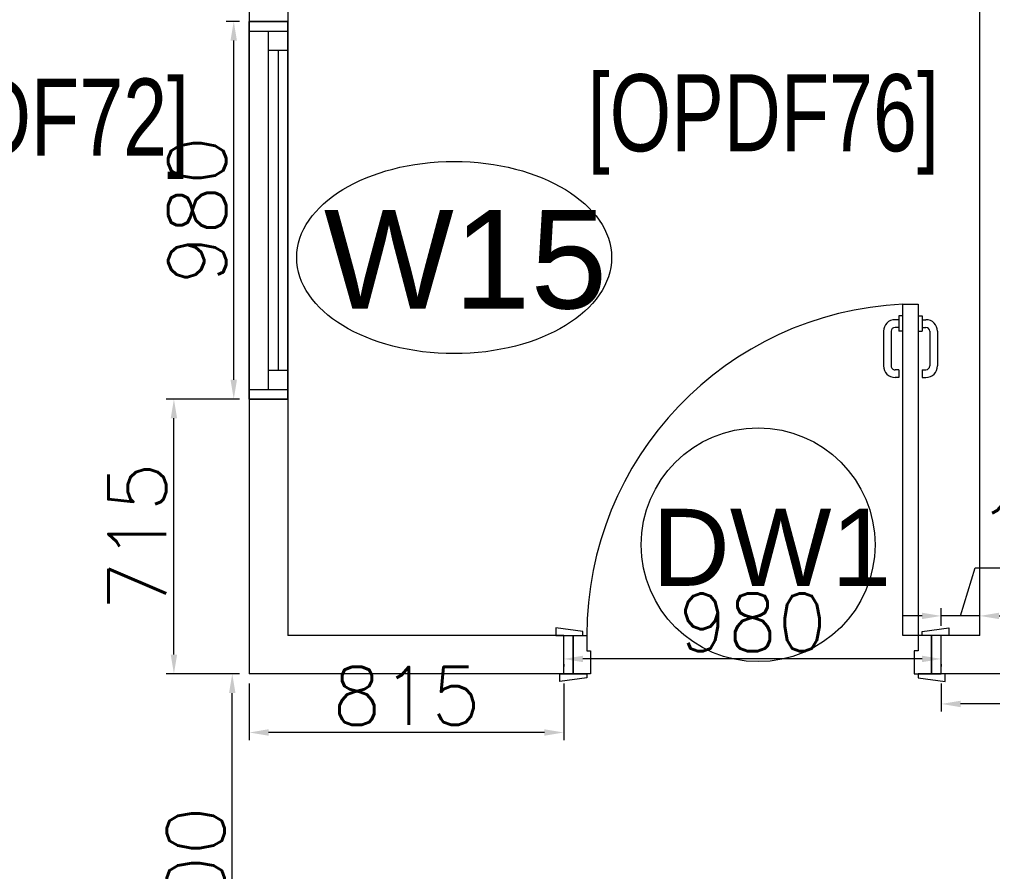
# Model space of a CAD drawing. Header units: millimetres. Extents: x -2143172 to 5255, y -610845 to 279739.
# Drawn here: x -1104679 to -1102154, y -578184 to -575973 of the extents above; entities that cross this region are included whole.
import ezdxf

# ---------------------------------------------------------------- set-up
doc = ezdxf.new("R2010")
doc.units = ezdxf.units.MM
doc.header["$LTSCALE"] = 30
doc.layers.get('0').update_dxf_attribs({"lineweight": 5})
doc.layers.get('Defpoints').update_dxf_attribs({"lineweight": 5})
for name, color, linetype, lineweight in [('72_EGR_BASE_TEXT', 7, 'Continuous', 5), ('Al Window tag', 5, 'Continuous', 5), ('Aluminum', 7, 'Continuous', 5), ('dims.', 152, 'Continuous', 5), ('DTAG', 20, 'Continuous', 9), ('Walls', 32, 'Continuous', 5)]:
    doc.layers.add(name, color=color, linetype=linetype, lineweight=lineweight)
doc.layers.add('Wooden Joinery', color=7, linetype='Continuous', lineweight=5, true_color=0x521300)
doc.styles.add('SIMPLEX', font='SIMPLEX.shx', dxfattribs={"height": 150})
doc.styles.add('TTLB-A0-JeddahDP$0$swis721', font='swiss.ttf')
doc.styles.add('X3G_ENTITY_9F38', font='swisscl.ttf', dxfattribs={"height": 0.2})
doc.dimstyles.new('Buk', dxfattribs={"dimtxt": 150, "dimasz": 50, "dimexe": 20, "dimexo": 25, "dimgap": 20, "dimtad": 1, "dimdec": 0, "dimrnd": 5, "dimdsep": 46, "dimtxsty": 'SIMPLEX', "dimcen": 0, "dimdle": 20, "dimclrd": 256, "dimclre": 256, "dimclrt": 256, "dimadec": 0, "dimazin": 0, "dimtfac": 0.0075, "dimtdec": 0, "dimtmove": 1, "dimatfit": 2, "dimldrblk": 'ARCHTICK', "dimfxl": 1, "dimtolj": 1, "dimtzin": 0, "dimlwd": -1, "dimlwe": -1, "dimarcsym": 0})

# ---------------------------------------------------------------- blocks, each defined once
blk = doc.blocks.new('*D642')
at = {"layer": 'Defpoints', "color": 0, "transparency": 16777216}
for p in [(-1102286.6, -577671.2, 0.1), (-1100116.6, -577671.2, 0.1), (-1102286.6, -577749.2)]:
    blk.add_point(p, dxfattribs=at)
at = {"layer": 'dims.', "linetype": 'Continuous', "transparency": 16777216}
for p, q in [((-1102286.6, -577696.2), (-1102286.6, -577769.2)), ((-1100116.6, -577696.2), (-1100116.6, -577769.2))]:
    blk.add_line(p, q, dxfattribs=at)
at = {"layer": 'dims.', "transparency": 16777216}
blk.add_line((-1100166.6, -577749.2), (-1102236.6, -577749.2), dxfattribs=at)
for points in [[(-1102236.6, -577740.9), (-1102236.6, -577757.6), (-1102286.6, -577749.2)], [(-1100166.6, -577740.9), (-1100166.6, -577757.6), (-1100116.6, -577749.2)]]:
    blk.add_solid(points, dxfattribs=at)
at = {"layer": 'dims.', "transparency": 16777216, "insert": (-1101201.6, -577654.2), "char_height": 150, "attachment_point": 5, "style": 'SIMPLEX'}
blk.add_mtext('\\A1;2170', dxfattribs=at)
blk = doc.blocks.new('_ArchTick')
at = {"color": 0, "linetype": 'ByBlock', "const_width": 0.15}
blk.add_lwpolyline([(-0.5, -0.5), (0.5, 0.5)], dxfattribs=at)
blk = doc.blocks.new('*D643')
at = {"layer": 'Defpoints', "color": 0, "transparency": 16777216}
for p in [(-1102286.6, -577520.8), (-1102286.6, -577571.2, 0.1), (-1102186.6, -577571.2, 0.1)]:
    blk.add_point(p, dxfattribs=at)
at = {"layer": 'dims.', "transparency": 16777216}
for p, q in [((-1102236.6, -577520.8), (-1102199.1, -577395.8)), ((-1102199.1, -577395.8), (-1101801.9, -577395.8)), ((-1102336.6, -577520.8), (-1102386.6, -577520.8)), ((-1102186.6, -577520.8), (-1102286.6, -577520.8)), ((-1102186.6, -577520.8), (-1102286.6, -577520.8)), ((-1102136.6, -577520.8), (-1102086.6, -577520.8))]:
    blk.add_line(p, q, dxfattribs=at)
at = {"layer": 'dims.', "linetype": 'Continuous', "transparency": 16777216}
for p, q in [((-1102286.6, -577546.2), (-1102286.6, -577500.8)), ((-1102186.6, -577546.2), (-1102186.6, -577500.8))]:
    blk.add_line(p, q, dxfattribs=at)
at = {"layer": 'dims.', "transparency": 16777216}
for points in [[(-1102336.6, -577512.5), (-1102336.6, -577529.1), (-1102286.6, -577520.8)], [(-1102136.6, -577512.5), (-1102136.6, -577529.1), (-1102186.6, -577520.8)]]:
    blk.add_solid(points, dxfattribs=at)
at = {"layer": 'dims.', "transparency": 16777216, "insert": (-1102000.5, -577300.8), "char_height": 150, "attachment_point": 5, "style": 'SIMPLEX'}
blk.add_mtext('\\A1;100', dxfattribs=at)
blk = doc.blocks.new('*D644')
at = {"layer": 'Defpoints', "color": 0, "transparency": 16777216}
for p in [(-1103266.6, -577621.2, 0.1), (-1103266.6, -577632.4), (-1102286.6, -577621.2, 0.1)]:
    blk.add_point(p, dxfattribs=at)
at = {"layer": 'dims.', "transparency": 16777216}
blk.add_line((-1102336.6, -577632.4), (-1103216.6, -577632.4), dxfattribs=at)
at = {"layer": 'dims.', "linetype": 'Continuous', "transparency": 16777216}
for p, q in [((-1103266.6, -577646.2), (-1103266.6, -577652.4)), ((-1102286.6, -577646.2), (-1102286.6, -577652.4))]:
    blk.add_line(p, q, dxfattribs=at)
at = {"layer": 'dims.', "transparency": 16777216}
for points in [[(-1103216.6, -577624.1), (-1103216.6, -577640.8), (-1103266.6, -577632.4)], [(-1102336.6, -577624.1), (-1102336.6, -577640.8), (-1102286.6, -577632.4)]]:
    blk.add_solid(points, dxfattribs=at)
at = {"layer": 'dims.', "transparency": 16777216, "insert": (-1102776.6, -577537.4), "char_height": 150, "attachment_point": 5, "style": 'SIMPLEX'}
blk.add_mtext('\\A1;980', dxfattribs=at)
blk = doc.blocks.new('*D645')
at = {"layer": 'Defpoints', "color": 0, "transparency": 16777216}
for p in [(-1104082.6, -577671.2, 0.1), (-1103266.6, -577671.2, 0.1), (-1104082.6, -577823.3)]:
    blk.add_point(p, dxfattribs=at)
at = {"layer": 'dims.', "linetype": 'Continuous', "transparency": 16777216}
for p, q in [((-1104082.6, -577696.2), (-1104082.6, -577843.3)), ((-1103266.6, -577696.2), (-1103266.6, -577843.3))]:
    blk.add_line(p, q, dxfattribs=at)
at = {"layer": 'dims.', "transparency": 16777216}
blk.add_line((-1103316.6, -577823.3), (-1104032.6, -577823.3), dxfattribs=at)
for points in [[(-1104032.6, -577814.9), (-1104032.6, -577831.6), (-1104082.6, -577823.3)], [(-1103316.6, -577814.9), (-1103316.6, -577831.6), (-1103266.6, -577823.3)]]:
    blk.add_solid(points, dxfattribs=at)
at = {"layer": 'dims.', "transparency": 16777216, "insert": (-1103674.6, -577728.3), "char_height": 150, "attachment_point": 5, "style": 'SIMPLEX'}
blk.add_mtext('\\A1;815', dxfattribs=at)
blk = doc.blocks.new('*D646')
at = {"layer": 'Defpoints', "color": 0, "transparency": 16777216}
for p in [(-1104278.1, -576958.1), (-1104082.6, -576958.1, 0.1), (-1104082.6, -577671.2, 0.1)]:
    blk.add_point(p, dxfattribs=at)
at = {"layer": 'dims.', "linetype": 'Continuous', "transparency": 16777216}
for p, q in [((-1104107.6, -576958.1), (-1104298.1, -576958.1)), ((-1104107.6, -577671.2), (-1104298.1, -577671.2))]:
    blk.add_line(p, q, dxfattribs=at)
at = {"layer": 'dims.', "transparency": 16777216}
blk.add_line((-1104278.1, -577621.2), (-1104278.1, -577008.1), dxfattribs=at)
for points in [[(-1104286.4, -577008.1), (-1104269.8, -577008.1), (-1104278.1, -576958.1)], [(-1104286.4, -577621.2), (-1104269.8, -577621.2), (-1104278.1, -577671.2)]]:
    blk.add_solid(points, dxfattribs=at)
at = {"layer": 'dims.', "transparency": 16777216, "insert": (-1104373.1, -577314.7), "char_height": 150, "attachment_point": 5, "rotation": 90, "style": 'SIMPLEX'}
blk.add_mtext('\\A1;715', dxfattribs=at)
blk = doc.blocks.new('*D647')
at = {"layer": 'Defpoints', "color": 0, "transparency": 16777216}
for p in [(-1104122.8, -575978.1), (-1104082.6, -575978.1, 0.1), (-1104082.6, -576958.1, 0.1)]:
    blk.add_point(p, dxfattribs=at)
at = {"layer": 'dims.', "linetype": 'Continuous', "transparency": 16777216}
for p, q in [((-1104107.6, -575978.1), (-1104142.8, -575978.1)), ((-1104107.6, -576958.1), (-1104142.8, -576958.1))]:
    blk.add_line(p, q, dxfattribs=at)
at = {"layer": 'dims.', "transparency": 16777216}
blk.add_line((-1104122.8, -576908.1), (-1104122.8, -576028.1), dxfattribs=at)
for points in [[(-1104131.2, -576028.1), (-1104114.5, -576028.1), (-1104122.8, -575978.1)], [(-1104131.2, -576908.1), (-1104114.5, -576908.1), (-1104122.8, -576958.1)]]:
    blk.add_solid(points, dxfattribs=at)
at = {"layer": 'dims.', "transparency": 16777216, "insert": (-1104217.8, -576468.1), "char_height": 150, "attachment_point": 5, "rotation": 90, "style": 'SIMPLEX'}
blk.add_mtext('\\A1;980', dxfattribs=at)
blk = doc.blocks.new('*D653')
at = {"layer": 'Defpoints', "color": 0, "transparency": 16777216}
for p in [(-1104126.7, -577671.2), (-1104082.6, -577671.2, 0.1), (-1104082.6, -578871.2, 0.1)]:
    blk.add_point(p, dxfattribs=at)
at = {"layer": 'dims.', "linetype": 'Continuous', "transparency": 16777216}
for p, q in [((-1104107.6, -577671.2), (-1104146.7, -577671.2)), ((-1104107.6, -578871.2), (-1104146.7, -578871.2))]:
    blk.add_line(p, q, dxfattribs=at)
at = {"layer": 'dims.', "transparency": 16777216}
blk.add_line((-1104126.7, -578821.2), (-1104126.7, -577721.2), dxfattribs=at)
for points in [[(-1104135, -577721.2), (-1104118.3, -577721.2), (-1104126.7, -577671.2)], [(-1104135, -578821.2), (-1104118.3, -578821.2), (-1104126.7, -578871.2)]]:
    blk.add_solid(points, dxfattribs=at)
at = {"layer": 'dims.', "transparency": 16777216, "insert": (-1104221.7, -578271.2), "char_height": 150, "attachment_point": 5, "rotation": 90, "style": 'SIMPLEX'}
blk.add_mtext('\\A1;1200', dxfattribs=at)
blk = doc.blocks.new('A$C72370EFE')
at = {"layer": 'Wooden Joinery'}
for p, q in [((-0.01, -0.04), (-0.02, -0.04)), ((-0.01, -0.03), (-0.01, -0.07)), ((0, -0.03), (-0.01, -0.03)), ((0.04, -0.03), (0.05, -0.03)), ((0.05, -0.03), (0.05, -0.07)), ((0.05, -0.04), (0.06, -0.04)), ((-0.05, -0.07), (-0.05, -0.16)), ((-0.03, -0.07), (-0.03, -0.16)), ((-0.01, -0.06), (-0.02, -0.06)), ((0, -0.07), (-0.01, -0.07)), ((0.04, -0.07), (0.05, -0.07)), ((0.05, -0.06), (0.06, -0.06)), ((0.07, -0.07), (0.07, -0.16)), ((0.09, -0.07), (0.09, -0.16)), ((-0.01, -0.17), (-0.02, -0.17)), ((-0.01, -0.17), (-0.01, -0.19)), ((0.05, -0.17), (0.06, -0.17)), ((0.05, -0.17), (0.05, -0.19)), ((-0.01, -0.19), (-0.02, -0.19)), ((0.05, -0.19), (0.06, -0.19))]:
    blk.add_line(p, q, dxfattribs=at)
for centre, radius, start, end in [((-0.02, -0.07), 0.03, 90, 180), ((0.06, -0.07), 0.03, 0, 90), ((-0.02, -0.07), 0.01, 90, 180), ((0.06, -0.07), 0.01, 0, 90), ((-0.02, -0.16), 0.03, 180, 270), ((-0.02, -0.16), 0.01, 180, 270), ((0.06, -0.16), 0.01, 270, 0), ((0.06, -0.16), 0.03, 270, 0)]:
    blk.add_arc(centre, radius, start, end, dxfattribs=at)
blk = doc.blocks.new('A$C5DAD61B4')
at = {"layer": 'Wooden Joinery'}
for points in [[(80, 959.1), (80, 969.1), (10, 979.1), (10, 959.1)], [(940, 959.1), (940, 969.1), (1010, 979.1), (1010, 959.1)], [(70, 859.1), (70, 849.1), (0, 839.1), (0, 859.1)], [(120, 859.1), (120, 0), (80, 0), (80, 859.1)], [(950, 859.1), (950, 849.1), (1020, 839.1), (1020, 859.1)]]:
    blk.add_lwpolyline(points, close=True, dxfattribs=at)
for points in [[(45, 859.1), (45, 959.1), (20, 959.1), (20, 859.1), (45, 859.1)], [(45, 859.1), (80, 859.1), (80, 899.1), (90, 899.1), (90, 959.1), (45, 959.1), (45, 859.1)], [(975, 859.1), (940, 859.1), (940, 899.1), (930, 899.1), (930, 959.1), (975, 959.1), (975, 859.1)], [(975, 859.1), (975, 959.1), (1000, 959.1), (1000, 859.1), (975, 859.1)]]:
    blk.add_lwpolyline(points, dxfattribs=at)
blk.add_arc((80, 859.1), 860, 272.666, 0, dxfattribs=at)
at = {"layer": 'Wooden Joinery', "xscale": 999.9999999998854, "yscale": 999.9999999998854, "zscale": 999.9999999998854, "rotation": 180}
blk.add_blockref('A$C72370EFE', (120, 0), dxfattribs=at)
blk = doc.blocks.new('A$C76968c6f')
at = {"layer": 'Aluminum', "color": 5}
for p, q in [((980, 100, 0.1), (0, 100, 0.1)), ((25, 0, 0.1), (25, 100, 0.1)), ((75, 50, 0.1), (75, 100, 0.1)), ((905, 50, 0.1), (905, 100, 0.1)), ((955, 0, 0.1), (955, 100, 0.1)), ((75, 75, 0.1), (905, 75, 0.1)), ((955, 50, 0.1), (25, 50, 0.1)), ((980, 0, 0.1), (0, 0, 0.1))]:
    blk.add_line(p, q, dxfattribs=at)
at = {"layer": 'Walls'}
for p, q in [((0, 100, 0.1), (0, 0, 0.1)), ((0, 0, 0.1), (0, 100, 0.1)), ((980, 100, 0.1), (980, 0, 0.1)), ((980, 0, 0.1), (980, 100, 0.1))]:
    blk.add_line(p, q, dxfattribs=at)
blk = doc.blocks.new('A$C76ae8329')
at = {"layer": 'Walls'}
for p, q in [((202.1, 304.6), (202.1, 404.6)), ((1182.1, 304.6), (1182.1, 404.6))]:
    blk.add_line(p, q, dxfattribs=at)
at = {"layer": 'dims.', "rotation": 180}
blk.add_blockref('A$C76968c6f', (1182.1, 404.6, -0.1), dxfattribs=at)
blk = doc.blocks.new('A$C36EC175B')
at = {"layer": 'Al Window tag'}
blk.add_ellipse((0, 0), major_axis=(408.6, 0), ratio=0.610025, dxfattribs=at)
at = {"layer": 'Al Window tag', "insert": (-338.2, 123.8, 0), "char_height": 256, "attachment_point": 1, "style": 'TTLB-A0-JeddahDP$0$swis721'}
blk.add_mtext_dynamic_manual_height_columns('W15', width=1569.457, gutter_width=9406.5, heights=[480.3], dxfattribs=at)
blk = doc.blocks.new('A$C164D1FF0')
at = {"layer": 'DTAG'}
blk.add_circle((0, 0), 303.3, dxfattribs=at)
at = {"layer": 'DTAG', "insert": (-275.2, 93.3), "char_height": 200, "width": 6547.939, "attachment_point": 1, "style": 'TTLB-A0-JeddahDP$0$swis721'}
blk.add_mtext('DW1', dxfattribs=at)

msp = doc.modelspace()

# ---------------------------------------------------------------- linework, layer by layer
at = {"layer": 'Walls'}
for p, q in [((-1104082.6, -572949, 0.2), (-1104082.6, -577671.2, 0.2)), ((-1103982.6, -575071.2, 0.2), (-1103982.6, -577571.2, 0.2)), ((-1102186.6, -577571.2, 0.2), (-1102186.6, -575071.2, 0.2)), ((-1103266.6, -577571.2, 0.2), (-1103982.6, -577571.2, 0.2)), ((-1103266.6, -577671.2, 0.2), (-1103266.6, -577571.2, 0.2)), ((-1102186.6, -577571.2, 0.2), (-1102286.6, -577571.2, 0.2)), ((-1102286.6, -577671.2, 0.2), (-1102286.6, -577571.2, 0.2)), ((-1103266.6, -577671.2, 0.2), (-1104082.6, -577671.2, 0.2)), ((-1100116.6, -577671.2, 0.2), (-1102286.6, -577671.2, 0.2))]:
    msp.add_line(p, q, dxfattribs=at)

# ---------------------------------------------------------------- block references
at = {"rotation": 90}
msp.add_blockref('A$C76ae8329', (-1103678, -577160.3, 0.2), dxfattribs=at)
at = {"layer": 'Al Window tag'}
msp.add_blockref('A$C36EC175B', (-1103550.9, -576591), dxfattribs=at)
at = {"layer": 'DTAG'}
msp.add_blockref('A$C164D1FF0', (-1102761.9, -577336.1, -0.1), dxfattribs=at)
at = {"layer": 'Wooden Joinery', "rotation": 180}
msp.add_blockref('A$C5DAD61B4', (-1102266.6, -576712.2, 0.2), dxfattribs=at)

# ---------------------------------------------------------------- texts
at = {"layer": '72_EGR_BASE_TEXT', "char_height": 200, "attachment_point": 2, "style": 'X3G_ENTITY_9F38'}
for s, insert in [('[OPDF72]', (-1104694.5, -576126.5, 0.2)), ('[OPDF76]', (-1102748.5, -576115.2, 0.2))]:
    msp.add_mtext(s, dxfattribs=dict(at, insert=insert))

# ---------------------------------------------------------------- dimensions: what is measured, and where the dimension line sits
at = {"layer": 'dims.'}
for base, p1, p2, picture, middle in [((-1104122.8, -575978.1, 0.1), (-1104082.6, -576958.1, 0.2), (-1104082.6, -575978.1, 0.2), '*D647', (-1104217.8, -576468.1, 0.1)), ((-1104278.1, -576958.1, 0.1), (-1104082.6, -577671.2, 0.2), (-1104082.6, -576958.1, 0.2), '*D646', (-1104373.1, -577314.7, 0.1)), ((-1104126.7, -577671.2, 0.1), (-1104082.6, -578871.2, 0.2), (-1104082.6, -577671.2, 0.2), '*D653', (-1104221.7, -578271.2, 0.1))]:
    dim = msp.add_linear_dim(base=base, p1=p1, p2=p2, angle=90, dimstyle='Buk', dxfattribs=at)
    dim.commit()
    dim.dimension.update_dxf_attribs({"geometry": picture, "text_midpoint": middle})
for base, p1, p2, picture, middle in [((-1102286.6, -577520.8, 0.1), (-1102186.6, -577571.2, 0.2), (-1102286.6, -577571.2, 0.2), '*D643', (-1102179.1, -577300.8, 0.1)), ((-1103266.6, -577632.4, 0.1), (-1102286.6, -577621.2, 0.2), (-1103266.6, -577621.2, 0.2), '*D644', (-1102776.6, -577537.4, 0.1)), ((-1102286.6, -577749.2, 0.1), (-1100116.6, -577671.2, 0.2), (-1102286.6, -577671.2, 0.2), '*D642', (-1101201.6, -577654.2, 0.1)), ((-1104082.6, -577823.3, 0.1), (-1103266.6, -577671.2, 0.2), (-1104082.6, -577671.2, 0.2), '*D645', (-1103674.6, -577728.3, 0.1))]:
    dim = msp.add_linear_dim(base=base, p1=p1, p2=p2, dimstyle='Buk', dxfattribs=at)
    dim.commit()
    dim.dimension.update_dxf_attribs({"geometry": picture, "text_midpoint": middle})

doc.saveas('drawing.dxf')
